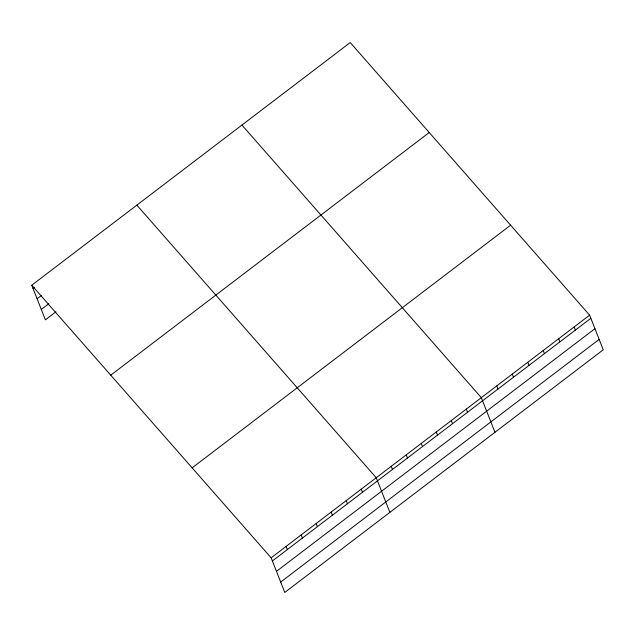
<?xml version="1.0" encoding="UTF-8"?>
<svg xmlns="http://www.w3.org/2000/svg" width="635" height="635" viewBox="0 0 635 635"><rect width="100%" height="100%" fill="white"/><g stroke="black" fill="none" stroke-linecap="round" stroke-linejoin="round"><path stroke-width="0.95" d="M31.75 285.218L350.226 42.553L589.613 315.158L603.25 349.782L284.774 592.447L271.137 557.816L31.75 285.218L45.387 319.842L55.896 311.841M32.988 288.353L34.488 287.21M37.076 298.744L41.585 295.315M41.299 309.451L48.8 303.736M110.744 375.174L429.22 132.517M192.143 467.86L510.611 225.195M271.137 557.816L589.613 315.158M272.375 560.951L590.844 318.294M276.463 571.349L594.939 328.684M280.686 582.057L599.154 339.392M241.943 125.063L481.33 397.661L494.967 432.284M136.843 205.137L376.23 477.742L389.874 512.366M574.143 326.938L575.373 330.081M558.673 338.725L559.911 341.868M543.203 350.512L544.441 353.647M527.733 362.299L528.971 365.435M512.262 374.086L513.501 377.222M496.8 385.874L498.031 389.009M466.312 409.099L467.55 412.234M451.302 420.537L452.541 423.68M436.285 431.983L437.523 435.118M421.275 443.42L422.513 446.556M406.257 454.858L407.495 457.994M391.247 466.296L392.486 469.44M361.22 489.18L362.458 492.315M346.202 500.618L347.44 503.753M331.192 512.056L332.43 515.191M316.174 523.494L317.413 526.637M301.165 534.94L302.403 538.075M286.147 546.378L287.385 549.513"/></g></svg>
